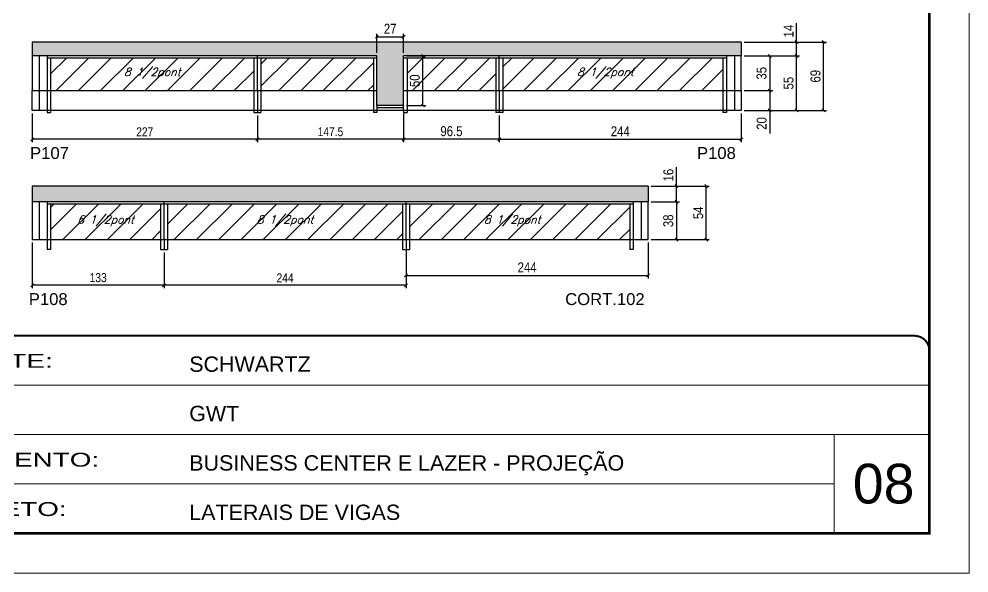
# Model space of a CAD drawing. Extents: x 2603 to 22413, y 1253 to 30260.
# Drawn here: x 7899 to 8856, y 27671 to 28229 of the extents above; entities that cross this region are included whole.
import ezdxf

# ---------------------------------------------------------------- set-up
doc = ezdxf.new("R2010")
doc.units = 0
doc.linetypes.add('CONTINUO', pattern=[0])
doc.linetypes.add('DASHED', pattern=[0.75, 0.5, -0.25])
for name, color, linetype in [('5', 5, 'Continuous'), ('COTA', 241, 'Continuous'), ('Painéis', 200, 'Continuous'), ('SARR_2.2x7', 40, 'Continuous'), ('SARR_3.5x7', 81, 'Continuous'), ('SARR_EDITAR', 141, 'Continuous'), ('texto', 7, 'Continuous')]:
    doc.layers.add(name, color=color, linetype=linetype)
for name, color, linetype, lineweight in [('CARIMBO', 255, 'Continuous', 9), ('Folhas', 255, 'Continuous', 9), ('Hachura', 251, 'Continuous', 9), ('SARRAFO DE PRESSAO', 251, 'DASHED', 9)]:
    doc.layers.add(name, color=color, linetype=linetype, lineweight=lineweight)
doc.styles.add('ARIAL', font='arial.ttf')
doc.styles.add('COTA TECNICA', font='techl___.ttf', dxfattribs={"height": 10})
doc.styles.add('COTA TECNICA-50', font='techl___.ttf', dxfattribs={"height": 9})
doc.styles.add('Romans', font='romans.shx')
doc.styles.get("Standard").update_dxf_attribs({"font": 'arial.ttf'})
doc.styles.add('Tecnologia', font='')
doc.styles.get('Tecnologia').set_extended_font_data('Forgotten Futurist')
doc.dimstyles.new('COTA PAINEL-50', dxfattribs={"dimtxt": 9, "dimasz": 3, "dimexe": 3, "dimexo": 3, "dimgap": 3, "dimtad": 1, "dimdec": 1, "dimzin": 12, "dimdsep": 46, "dimtxsty": 'COTA TECNICA-50', "dimblk1": 'OBLIQUE', "dimblk2": 'OBLIQUE', "dimsah": 1, "dimcen": 0.9, "dimclrd": 4, "dimclre": 4, "dimclrt": 240, "dimadec": 1, "dimazin": 3, "dimtfac": 1, "dimtdec": 1, "dimtmove": 0, "dimatfit": 3, "dimfxl": 1, "dimtolj": 1, "dimtzin": 12, "dimarcsym": 0})
doc.dimstyles.new('PAINEL', dxfattribs={"dimtxt": 10, "dimasz": 3, "dimexe": 3, "dimexo": 3, "dimgap": 3, "dimtad": 1, "dimdec": 1, "dimzin": 12, "dimdsep": 46, "dimtxsty": 'COTA TECNICA', "dimblk1": 'OBLIQUE', "dimblk2": 'OBLIQUE', "dimsah": 1, "dimcen": 0.9, "dimclrd": 4, "dimclre": 4, "dimclrt": 240, "dimadec": 1, "dimazin": 3, "dimtfac": 1, "dimtdec": 1, "dimtmove": 0, "dimatfit": 3, "dimfxl": 1, "dimtolj": 1, "dimtzin": 12, "dimarcsym": 0})

# ---------------------------------------------------------------- blocks, each defined once
blk = doc.blocks.new('9999999999')
at = {"color": 30, "linetype": 'CONTINUO'}
for p, q in [((98564.56, 34379.64), (99583.98, 34379.64)), ((98564.56, 34329.83), (99487.98, 34329.83)), ((99583.98, 34329.83), (99487.98, 34329.83)), ((99487.98, 34329.83), (99487.98, 34230.21)), ((98564.56, 34280.02), (99487.98, 34280.02))]:
    blk.add_line(p, q, dxfattribs=at)
at = {"color": 30, "linetype": 'CONTINUO', "const_width": 2}
blk.add_lwpolyline([(99583.98, 34230.21), (99583.98, 34414.45, 0.414214), (99568.98, 34429.45), (98228.98, 34429.45, 0.414214), (98213.98, 34414.45), (98213.98, 34245.21, 0.414214), (98228.98, 34230.21), (99583.98, 34230.21)], format="xyb", dxfattribs=at)
at = {"layer": 'Folhas'}
blk.add_lwpolyline([(98138.98, 34190.21), (99623.98, 34190.21), (99623.98, 35240.21), (98138.98, 35240.21)], close=True, dxfattribs=at)
at = {"layer": 'Folhas', "color": 30, "const_width": 3}
blk.add_lwpolyline([(98213.98, 34230.21), (99583.98, 34230.21), (99583.98, 35200.21), (98213.98, 35200.21)], close=True, dxfattribs=at)
at = {"color": 7, "linetype": 'Continuous', "ltscale": 5, "style": 'ARIAL'}
for s, height, p in [('SCHWARTZ', 15.483, (98837.68, 34393.13)), ('GWT', 15.483, (98837.68, 34343.32)), ('BUSINESS CENTER E LAZER - PROJEÇÃO', 15.4829, (98837.68, 34293.51)), ('LATERAIS DE VIGAS', 15.4829, (98837.68, 34243.7))]:
    blk.add_text(s, height=height, dxfattribs=at).set_placement(p)
at = {"layer": 'Folhas', "color": 7, "style": 'Tecnologia', "width": 1.5}
for s, p in [('CLIENTE:', (98573.65, 34397.17)), ('PAVIMENTO:', (98573.65, 34297.5)), ('PROJETO:', (98573.65, 34247.69))]:
    blk.add_text(s, height=14, dxfattribs=at).set_placement(p)
blk = doc.blocks.new('_Oblique')
at = {"color": 0, "linetype": 'ByBlock', "lineweight": -2}
blk.add_line((-0.5, -0.5), (0.5, 0.5), dxfattribs=at)
blk = doc.blocks.new('*D583')
at = {"layer": 'COTA', "color": 4, "linetype": 'ByBlock', "lineweight": -2, "transparency": 16777216}
for p, q in [((8138.84, 28132.13), (8138.84, 28105.04)), ((8286.34, 28134.13), (8286.34, 28105.04)), ((8286.34, 28108.04), (8138.84, 28108.04))]:
    blk.add_line(p, q, dxfattribs=at)
at = {"layer": 'Defpoints', "color": 0, "linetype": 'ByBlock', "transparency": 16777216}
for p in [(8286.34, 28137.13), (8138.84, 28135.13), (8138.84, 28108.04)]:
    blk.add_point(p, dxfattribs=at)
at = {"layer": 'COTA', "color": 4, "linetype": 'ByBlock', "lineweight": -2, "transparency": 16777216, "xscale": 3, "yscale": 3, "zscale": 3, "rotation": 180}
blk.add_blockref('_Oblique', (8138.84, 28108.04), dxfattribs=at)
at = {"layer": 'COTA', "color": 4, "linetype": 'ByBlock', "lineweight": -2, "transparency": 16777216, "xscale": 3, "yscale": 3, "zscale": 3}
blk.add_blockref('_Oblique', (8286.34, 28108.04), dxfattribs=at)
at = {"layer": 'COTA', "color": 240, "linetype": 'ByBlock', "transparency": 16777216, "insert": (8212.59, 28115.64), "char_height": 9, "attachment_point": 5, "style": 'COTA TECNICA-50'}
blk.add_mtext('\\A1;147.5', dxfattribs=at)
blk = doc.blocks.new('*D584')
at = {"layer": 'COTA', "color": 4, "linetype": 'ByBlock', "lineweight": -2, "transparency": 16777216}
for p, q in [((7911.84, 28134.13), (7911.84, 28105.04)), ((8138.84, 28132.13), (8138.84, 28105.04)), ((8138.84, 28108.04), (7911.84, 28108.04))]:
    blk.add_line(p, q, dxfattribs=at)
at = {"layer": 'Defpoints', "color": 0, "linetype": 'ByBlock', "transparency": 16777216}
for p in [(7911.84, 28137.13), (8138.84, 28135.13), (7911.84, 28108.04)]:
    blk.add_point(p, dxfattribs=at)
at = {"layer": 'COTA', "color": 4, "linetype": 'ByBlock', "lineweight": -2, "transparency": 16777216, "xscale": 3, "yscale": 3, "zscale": 3, "rotation": 180}
blk.add_blockref('_Oblique', (7911.84, 28108.04), dxfattribs=at)
at = {"layer": 'COTA', "color": 4, "linetype": 'ByBlock', "lineweight": -2, "transparency": 16777216, "xscale": 3, "yscale": 3, "zscale": 3}
blk.add_blockref('_Oblique', (8138.84, 28108.04), dxfattribs=at)
at = {"layer": 'COTA', "color": 240, "linetype": 'ByBlock', "transparency": 16777216, "insert": (8025.34, 28115.61), "char_height": 9, "attachment_point": 5, "style": 'COTA TECNICA-50'}
blk.add_mtext('\\A1;227', dxfattribs=at)
blk = doc.blocks.new('*D585')
at = {"layer": 'COTA', "color": 4, "linetype": 'ByBlock', "lineweight": -2, "transparency": 16777216}
for p, q in [((8286.34, 28134.13), (8286.34, 28105.04)), ((8382.84, 28132.13), (8382.84, 28105.04)), ((8382.84, 28108.04), (8286.34, 28108.04))]:
    blk.add_line(p, q, dxfattribs=at)
at = {"layer": 'Defpoints', "color": 0, "linetype": 'ByBlock', "transparency": 16777216}
for p in [(8286.34, 28137.13), (8382.84, 28135.13), (8286.34, 28108.04)]:
    blk.add_point(p, dxfattribs=at)
at = {"layer": 'COTA', "color": 4, "linetype": 'ByBlock', "lineweight": -2, "transparency": 16777216, "xscale": 3, "yscale": 3, "zscale": 3, "rotation": 180}
blk.add_blockref('_Oblique', (8286.34, 28108.04), dxfattribs=at)
at = {"layer": 'COTA', "color": 4, "linetype": 'ByBlock', "lineweight": -2, "transparency": 16777216, "xscale": 3, "yscale": 3, "zscale": 3}
blk.add_blockref('_Oblique', (8382.84, 28108.04), dxfattribs=at)
at = {"layer": 'COTA', "color": 240, "linetype": 'ByBlock', "transparency": 16777216, "insert": (8334.59, 28116.18), "char_height": 10, "attachment_point": 5, "style": 'COTA TECNICA'}
blk.add_mtext('\\A1;96.5', dxfattribs=at)
blk = doc.blocks.new('*D3000')
at = {"layer": 'COTA', "color": 4, "linetype": 'ByBlock', "lineweight": -2, "transparency": 16777216}
for p, q in [((8629.84, 28192.13), (8658.51, 28192.13)), ((8655.51, 28192.13), (8655.51, 28157.13)), ((8629.84, 28157.13), (8658.51, 28157.13))]:
    blk.add_line(p, q, dxfattribs=at)
at = {"layer": 'Defpoints', "color": 0, "linetype": 'ByBlock', "transparency": 16777216}
for p in [(8626.84, 28192.13), (8626.84, 28157.13), (8655.51, 28157.13)]:
    blk.add_point(p, dxfattribs=at)
at = {"layer": 'COTA', "color": 4, "linetype": 'ByBlock', "lineweight": -2, "transparency": 16777216, "xscale": 3, "yscale": 3, "zscale": 3}
for p, rotation in [((8655.51, 28192.13), 90), ((8655.51, 28157.13), 270)]:
    blk.add_blockref('_Oblique', p, dxfattribs=dict(at, rotation=rotation))
at = {"layer": 'COTA', "color": 240, "linetype": 'ByBlock', "transparency": 16777216, "insert": (8647.29, 28174.63), "char_height": 10, "attachment_point": 5, "rotation": 90, "style": 'COTA TECNICA'}
blk.add_mtext('\\A1;35', dxfattribs=at)
blk = doc.blocks.new('*D3001')
at = {"layer": 'COTA', "color": 4, "linetype": 'ByBlock', "lineweight": -2, "transparency": 16777216}
for p, q in [((8682.61, 28206.13), (8682.61, 28225.25)), ((8629.84, 28206.13), (8685.61, 28206.13)), ((8682.61, 28192.13), (8682.61, 28206.13)), ((8629.84, 28192.13), (8685.61, 28192.13))]:
    blk.add_line(p, q, dxfattribs=at)
at = {"layer": 'Defpoints', "color": 0, "linetype": 'ByBlock', "transparency": 16777216}
for p in [(8626.84, 28206.13), (8682.61, 28206.13), (8626.84, 28192.13)]:
    blk.add_point(p, dxfattribs=at)
at = {"layer": 'COTA', "color": 4, "linetype": 'ByBlock', "lineweight": -2, "transparency": 16777216, "xscale": 3, "yscale": 3, "zscale": 3}
for p, rotation in [((8682.61, 28206.13), 90), ((8682.61, 28192.13), 270)]:
    blk.add_blockref('_Oblique', p, dxfattribs=dict(at, rotation=rotation))
at = {"layer": 'COTA', "color": 240, "linetype": 'ByBlock', "transparency": 16777216, "insert": (8674.54, 28217.19), "char_height": 10, "attachment_point": 5, "rotation": 90, "style": 'COTA TECNICA'}
blk.add_mtext('\\A1;14', dxfattribs=at)
blk = doc.blocks.new('*D3002')
at = {"layer": 'COTA', "color": 4, "linetype": 'ByBlock', "lineweight": -2, "transparency": 16777216}
for p, q in [((8629.84, 28206.13), (8712.82, 28206.13)), ((8709.82, 28137.13), (8709.82, 28206.13)), ((8629.84, 28137.13), (8712.82, 28137.13))]:
    blk.add_line(p, q, dxfattribs=at)
at = {"layer": 'Defpoints', "color": 0, "linetype": 'ByBlock', "transparency": 16777216}
for p in [(8626.84, 28206.13), (8709.82, 28206.13), (8626.84, 28137.13)]:
    blk.add_point(p, dxfattribs=at)
at = {"layer": 'COTA', "color": 4, "linetype": 'ByBlock', "lineweight": -2, "transparency": 16777216, "xscale": 3, "yscale": 3, "zscale": 3}
for p, rotation in [((8709.82, 28206.13), 90), ((8709.82, 28137.13), 270)]:
    blk.add_blockref('_Oblique', p, dxfattribs=dict(at, rotation=rotation))
at = {"layer": 'COTA', "color": 240, "linetype": 'ByBlock', "transparency": 16777216, "insert": (8701.69, 28171.63), "char_height": 10, "attachment_point": 5, "rotation": 90, "style": 'COTA TECNICA'}
blk.add_mtext('\\A1;69', dxfattribs=at)
blk = doc.blocks.new('*D586')
at = {"layer": 'COTA', "color": 4, "linetype": 'ByBlock', "lineweight": -2, "transparency": 16777216}
for p, q in [((8044.84, 27993.84), (8044.84, 27957.75)), ((8288.84, 27993.84), (8288.84, 27957.75)), ((8288.84, 27960.75), (8044.84, 27960.75))]:
    blk.add_line(p, q, dxfattribs=at)
at = {"layer": 'Defpoints', "color": 0, "linetype": 'ByBlock', "transparency": 16777216}
for p in [(8044.84, 27996.84), (8288.84, 27996.84), (8044.84, 27960.75)]:
    blk.add_point(p, dxfattribs=at)
at = {"layer": 'COTA', "color": 4, "linetype": 'ByBlock', "lineweight": -2, "transparency": 16777216, "xscale": 3, "yscale": 3, "zscale": 3, "rotation": 180}
blk.add_blockref('_Oblique', (8044.84, 27960.75), dxfattribs=at)
at = {"layer": 'COTA', "color": 4, "linetype": 'ByBlock', "lineweight": -2, "transparency": 16777216, "xscale": 3, "yscale": 3, "zscale": 3}
blk.add_blockref('_Oblique', (8288.84, 27960.75), dxfattribs=at)
at = {"layer": 'COTA', "color": 240, "linetype": 'ByBlock', "transparency": 16777216, "insert": (8166.84, 27968.32), "char_height": 9, "attachment_point": 5, "style": 'COTA TECNICA-50'}
blk.add_mtext('\\A1;244', dxfattribs=at)
blk = doc.blocks.new('*D587')
at = {"layer": 'COTA', "color": 4, "linetype": 'ByBlock', "lineweight": -2, "transparency": 16777216}
for p, q in [((7911.84, 28003.84), (7911.84, 27957.75)), ((8044.84, 27993.84), (8044.84, 27957.75)), ((8044.84, 27960.75), (7911.84, 27960.75))]:
    blk.add_line(p, q, dxfattribs=at)
at = {"layer": 'Defpoints', "color": 0, "linetype": 'ByBlock', "transparency": 16777216}
for p in [(7911.84, 28006.84), (8044.84, 27996.84), (7911.84, 27960.75)]:
    blk.add_point(p, dxfattribs=at)
at = {"layer": 'COTA', "color": 4, "linetype": 'ByBlock', "lineweight": -2, "transparency": 16777216, "xscale": 3, "yscale": 3, "zscale": 3, "rotation": 180}
blk.add_blockref('_Oblique', (7911.84, 27960.75), dxfattribs=at)
at = {"layer": 'COTA', "color": 4, "linetype": 'ByBlock', "lineweight": -2, "transparency": 16777216, "xscale": 3, "yscale": 3, "zscale": 3}
blk.add_blockref('_Oblique', (8044.84, 27960.75), dxfattribs=at)
at = {"layer": 'COTA', "color": 240, "linetype": 'ByBlock', "transparency": 16777216, "insert": (7978.34, 27968.45), "char_height": 9, "attachment_point": 5, "style": 'COTA TECNICA-50'}
blk.add_mtext('\\A1;133', dxfattribs=at)
blk = doc.blocks.new('*D3003')
at = {"layer": 'COTA', "color": 4, "linetype": 'ByBlock', "lineweight": -2, "transparency": 16777216}
for p, q in [((8288.84, 28003.84), (8288.84, 27967.75)), ((8532.84, 28003.84), (8532.84, 27967.75)), ((8288.84, 27970.75), (8532.84, 27970.75))]:
    blk.add_line(p, q, dxfattribs=at)
at = {"layer": 'Defpoints', "color": 0, "linetype": 'ByBlock', "transparency": 16777216}
for p in [(8288.84, 28006.84), (8532.84, 28006.84), (8532.84, 27970.75)]:
    blk.add_point(p, dxfattribs=at)
at = {"layer": 'COTA', "color": 4, "linetype": 'ByBlock', "lineweight": -2, "transparency": 16777216, "xscale": 3, "yscale": 3, "zscale": 3, "rotation": 180}
blk.add_blockref('_Oblique', (8288.84, 27970.75), dxfattribs=at)
at = {"layer": 'COTA', "color": 4, "linetype": 'ByBlock', "lineweight": -2, "transparency": 16777216, "xscale": 3, "yscale": 3, "zscale": 3}
blk.add_blockref('_Oblique', (8532.84, 27970.75), dxfattribs=at)
at = {"layer": 'COTA', "color": 240, "linetype": 'ByBlock', "transparency": 16777216, "insert": (8410.84, 27978.82), "char_height": 10, "attachment_point": 5, "style": 'COTA TECNICA'}
blk.add_mtext('\\A1;244', dxfattribs=at)
blk = doc.blocks.new('*D3004')
at = {"layer": 'COTA', "color": 4, "linetype": 'ByBlock', "lineweight": -2, "transparency": 16777216}
for p, q in [((8535.84, 28044.84), (8564.51, 28044.84)), ((8561.51, 28044.84), (8561.51, 28006.84)), ((8535.84, 28006.84), (8564.51, 28006.84))]:
    blk.add_line(p, q, dxfattribs=at)
at = {"layer": 'Defpoints', "color": 0, "linetype": 'ByBlock', "transparency": 16777216}
for p in [(8532.84, 28044.84), (8532.84, 28006.84), (8561.51, 28006.84)]:
    blk.add_point(p, dxfattribs=at)
at = {"layer": 'COTA', "color": 4, "linetype": 'ByBlock', "lineweight": -2, "transparency": 16777216, "xscale": 3, "yscale": 3, "zscale": 3}
for p, rotation in [((8561.51, 28044.84), 90), ((8561.51, 28006.84), 270)]:
    blk.add_blockref('_Oblique', p, dxfattribs=dict(at, rotation=rotation))
at = {"layer": 'COTA', "color": 240, "linetype": 'ByBlock', "transparency": 16777216, "insert": (8553.27, 28025.84), "char_height": 10, "attachment_point": 5, "rotation": 90, "style": 'COTA TECNICA'}
blk.add_mtext('\\A1;38', dxfattribs=at)
blk = doc.blocks.new('*D3005')
at = {"layer": 'COTA', "color": 4, "linetype": 'ByBlock', "lineweight": -2, "transparency": 16777216}
for p, q in [((8561.51, 28060.84), (8561.51, 28079.85)), ((8535.84, 28060.84), (8564.51, 28060.84)), ((8561.51, 28044.84), (8561.51, 28060.84)), ((8535.84, 28044.84), (8564.51, 28044.84))]:
    blk.add_line(p, q, dxfattribs=at)
at = {"layer": 'Defpoints', "color": 0, "linetype": 'ByBlock', "transparency": 16777216}
for p in [(8532.84, 28060.84), (8561.51, 28060.84), (8532.84, 28044.84)]:
    blk.add_point(p, dxfattribs=at)
at = {"layer": 'COTA', "color": 4, "linetype": 'ByBlock', "lineweight": -2, "transparency": 16777216, "xscale": 3, "yscale": 3, "zscale": 3}
for p, rotation in [((8561.51, 28060.84), 90), ((8561.51, 28044.84), 270)]:
    blk.add_blockref('_Oblique', p, dxfattribs=dict(at, rotation=rotation))
at = {"layer": 'COTA', "color": 240, "linetype": 'ByBlock', "transparency": 16777216, "insert": (8553.4, 28071.85), "char_height": 10, "attachment_point": 5, "rotation": 90, "style": 'COTA TECNICA'}
blk.add_mtext('\\A1;16', dxfattribs=at)
blk = doc.blocks.new('*D3067')
at = {"layer": 'COTA', "color": 4, "linetype": 'ByBlock', "lineweight": -2, "transparency": 16777216}
for p, q in [((8535.84, 28060.84), (8594.56, 28060.84)), ((8591.56, 28006.84), (8591.56, 28060.84)), ((8535.84, 28006.84), (8594.56, 28006.84))]:
    blk.add_line(p, q, dxfattribs=at)
at = {"layer": 'Defpoints', "color": 0, "linetype": 'ByBlock', "transparency": 16777216}
for p in [(8532.84, 28060.84), (8591.56, 28060.84), (8532.84, 28006.84)]:
    blk.add_point(p, dxfattribs=at)
at = {"layer": 'COTA', "color": 4, "linetype": 'ByBlock', "lineweight": -2, "transparency": 16777216, "xscale": 3, "yscale": 3, "zscale": 3}
for p, rotation in [((8591.56, 28060.84), 90), ((8591.56, 28006.84), 270)]:
    blk.add_blockref('_Oblique', p, dxfattribs=dict(at, rotation=rotation))
at = {"layer": 'COTA', "color": 240, "linetype": 'ByBlock', "transparency": 16777216, "insert": (8583.45, 28033.84), "char_height": 10, "attachment_point": 5, "rotation": 90, "style": 'COTA TECNICA'}
blk.add_mtext('\\A1;54', dxfattribs=at)
blk = doc.blocks.new('*D3072')
at = {"layer": 'COTA', "color": 4, "linetype": 'ByBlock', "lineweight": -2, "transparency": 16777216}
for p, q in [((8382.84, 28132.13), (8382.84, 28105.04)), ((8626.84, 28134.13), (8626.84, 28105.04)), ((8382.84, 28108.04), (8626.84, 28108.04))]:
    blk.add_line(p, q, dxfattribs=at)
at = {"layer": 'Defpoints', "color": 0, "linetype": 'ByBlock', "transparency": 16777216}
for p in [(8626.84, 28137.13), (8382.84, 28135.13), (8626.84, 28108.04)]:
    blk.add_point(p, dxfattribs=at)
at = {"layer": 'COTA', "color": 4, "linetype": 'ByBlock', "lineweight": -2, "transparency": 16777216, "xscale": 3, "yscale": 3, "zscale": 3, "rotation": 180}
blk.add_blockref('_Oblique', (8382.84, 28108.04), dxfattribs=at)
at = {"layer": 'COTA', "color": 4, "linetype": 'ByBlock', "lineweight": -2, "transparency": 16777216, "xscale": 3, "yscale": 3, "zscale": 3}
blk.add_blockref('_Oblique', (8626.84, 28108.04), dxfattribs=at)
at = {"layer": 'COTA', "color": 240, "linetype": 'ByBlock', "transparency": 16777216, "insert": (8504.84, 28116.12), "char_height": 10, "attachment_point": 5, "style": 'COTA TECNICA'}
blk.add_mtext('\\A1;244', dxfattribs=at)
blk = doc.blocks.new('*D3073')
at = {"layer": 'COTA', "color": 4, "linetype": 'ByBlock', "lineweight": -2, "transparency": 16777216}
for p, q in [((8259.34, 28195.13), (8259.34, 28214.49)), ((8286.34, 28195.13), (8286.34, 28214.49)), ((8259.34, 28211.49), (8286.34, 28211.49))]:
    blk.add_line(p, q, dxfattribs=at)
at = {"layer": 'Defpoints', "color": 0, "linetype": 'ByBlock', "transparency": 16777216}
for p in [(8286.34, 28211.49), (8259.34, 28192.13), (8286.34, 28192.13)]:
    blk.add_point(p, dxfattribs=at)
at = {"layer": 'COTA', "color": 4, "linetype": 'ByBlock', "lineweight": -2, "transparency": 16777216, "xscale": 3, "yscale": 3, "zscale": 3, "rotation": 180}
blk.add_blockref('_Oblique', (8259.34, 28211.49), dxfattribs=at)
at = {"layer": 'COTA', "color": 4, "linetype": 'ByBlock', "lineweight": -2, "transparency": 16777216, "xscale": 3, "yscale": 3, "zscale": 3}
blk.add_blockref('_Oblique', (8286.34, 28211.49), dxfattribs=at)
at = {"layer": 'COTA', "color": 240, "linetype": 'ByBlock', "transparency": 16777216, "insert": (8272.84, 28219.56), "char_height": 10, "attachment_point": 5, "style": 'COTA TECNICA'}
blk.add_mtext('\\A1;27', dxfattribs=at)
blk = doc.blocks.new('*D3074')
at = {"layer": 'COTA', "color": 4, "linetype": 'ByBlock', "lineweight": -2, "transparency": 16777216}
for p, q in [((8289.34, 28192.13), (8308.81, 28192.13)), ((8305.81, 28142.13), (8305.81, 28192.13)), ((8289.34, 28142.13), (8308.81, 28142.13))]:
    blk.add_line(p, q, dxfattribs=at)
at = {"layer": 'Defpoints', "color": 0, "linetype": 'ByBlock', "transparency": 16777216}
for p in [(8286.34, 28192.13), (8305.81, 28192.13), (8286.34, 28142.13)]:
    blk.add_point(p, dxfattribs=at)
at = {"layer": 'COTA', "color": 4, "linetype": 'ByBlock', "lineweight": -2, "transparency": 16777216, "xscale": 3, "yscale": 3, "zscale": 3}
for p, rotation in [((8305.81, 28192.13), 90), ((8305.81, 28142.13), 270)]:
    blk.add_blockref('_Oblique', p, dxfattribs=dict(at, rotation=rotation))
at = {"layer": 'COTA', "color": 240, "linetype": 'ByBlock', "transparency": 16777216, "insert": (8297.7, 28167.13), "char_height": 10, "attachment_point": 5, "rotation": 90, "style": 'COTA TECNICA'}
blk.add_mtext('\\A1;50', dxfattribs=at)
blk = doc.blocks.new('*D2977')
at = {"layer": 'COTA', "color": 4, "linetype": 'ByBlock', "lineweight": -2, "transparency": 16777216}
for p, q in [((8629.84, 28157.13), (8658.51, 28157.13)), ((8655.51, 28157.13), (8655.51, 28137.13)), ((8629.84, 28137.13), (8658.51, 28137.13)), ((8655.51, 28137.13), (8655.51, 28113.92))]:
    blk.add_line(p, q, dxfattribs=at)
at = {"layer": 'Defpoints', "color": 0, "linetype": 'ByBlock', "transparency": 16777216}
for p in [(8626.84, 28157.13), (8626.84, 28137.13), (8655.51, 28137.13)]:
    blk.add_point(p, dxfattribs=at)
at = {"layer": 'COTA', "color": 4, "linetype": 'ByBlock', "lineweight": -2, "transparency": 16777216, "xscale": 3, "yscale": 3, "zscale": 3}
for p, rotation in [((8655.51, 28157.13), 90), ((8655.51, 28137.13), 270)]:
    blk.add_blockref('_Oblique', p, dxfattribs=dict(at, rotation=rotation))
at = {"layer": 'COTA', "color": 240, "linetype": 'ByBlock', "transparency": 16777216, "insert": (8647.4, 28124.03), "char_height": 10, "attachment_point": 5, "rotation": 90, "style": 'COTA TECNICA'}
blk.add_mtext('\\A1;20', dxfattribs=at)
blk = doc.blocks.new('*D2978')
at = {"layer": 'COTA', "color": 4, "linetype": 'ByBlock', "lineweight": -2, "transparency": 16777216}
for p, q in [((8629.84, 28192.13), (8685.61, 28192.13)), ((8682.61, 28137.13), (8682.61, 28192.13)), ((8629.84, 28137.13), (8685.61, 28137.13))]:
    blk.add_line(p, q, dxfattribs=at)
at = {"layer": 'Defpoints', "color": 0, "linetype": 'ByBlock', "transparency": 16777216}
for p in [(8626.84, 28192.13), (8682.61, 28192.13), (8626.84, 28137.13)]:
    blk.add_point(p, dxfattribs=at)
at = {"layer": 'COTA', "color": 4, "linetype": 'ByBlock', "lineweight": -2, "transparency": 16777216, "xscale": 3, "yscale": 3, "zscale": 3}
for p, rotation in [((8682.61, 28192.13), 90), ((8682.61, 28137.13), 270)]:
    blk.add_blockref('_Oblique', p, dxfattribs=dict(at, rotation=rotation))
at = {"layer": 'COTA', "color": 240, "linetype": 'ByBlock', "transparency": 16777216, "insert": (8674.5, 28164.63), "char_height": 10, "attachment_point": 5, "rotation": 90, "style": 'COTA TECNICA'}
blk.add_mtext('\\A1;55', dxfattribs=at)

msp = doc.modelspace()

# ---------------------------------------------------------------- hatches: boundary and pattern name
at = {"layer": 'COTA', "linetype": 'ByBlock'}
h = msp.add_hatch(dxfattribs=at)
h.set_pattern_fill('AR-CONC', color=256, scale=0.03)
h.set_pattern_definition([(50, (-126418.0314, -5529.421), (5.46554007, -0.47817257), [0.5715, -6.2865]), (355, (-126418.0314, -5529.421), (-1.05730264, 5.73170536), [0.4572, -5.02921753]), (100.4514447, (-126417.576, -5529.461), (4.40823741, 5.25353256), [0.48570026, -5.34270734]), (46.1842, (-126418.0314, -5527.897), (8.13237123, -1.26126984), [0.85725, -9.42975]), (96.6355576, (-126417.354, -5528.002), (7.122124, 7.42278374), [0.7285507, -8.01406824]), (351.184151, (-126418.031, -5527.897), (7.122124, 7.42278374), [0.685799, -7.54379196]), (21, (-126417.2694, -5528.278), (4.54843174, -3.06795595), [0.5715, -6.2865]), (326, (-126417.2694, -5528.278), (1.85406085, 5.52563898), [0.4572, -5.0292]), (71.451445, (-126416.8904, -5528.534), (6.40249258, 2.45768307), [0.48570026, -5.34269813]), (37.5, (-126418.0314, -5529.4212), (0.092658098, 2.536651166), [0, -4.96824, 0, -5.1054, 0, -5.04825]), (7.5, (-126418.0314, -5529.4212), (2.004589875, 3.005417245), [0, -2.91084, 0, -4.85394, 0, -1.92405]), (327.5, (-126419.7307, -5529.4212), (4.067717855, -0.17186232), [0, -1.905, 0, -5.9436, 0, -7.8867]), (317.5, (-126420.4927, -5529.421), (4.44387544, 0.76279473), [0, -2.4765, 0, -3.94716, 0, -5.6007])])
h.paths.add_polyline_path([(8286.34, 28192.13), (8626.84, 28192.13), (8626.84, 28206.13), (7911.84, 28206.13), (7911.84, 28192.13), (8259.34, 28192.13), (8259.34, 28142.13), (8286.34, 28142.13)])
h = msp.add_hatch(dxfattribs=at)
h.set_pattern_fill('AR-CONC', color=256, scale=0.03)
h.set_pattern_definition([(50, (-124880.7293, -4593.1426), (5.46554007, -0.47817257), [0.5715, -6.2865]), (355, (-124880.729, -4593.1426), (-1.05730264, 5.73170536), [0.4572, -5.02921753]), (100.4514447, (-124880.274, -4593.1824), (4.40823741, 5.25353256), [0.48570026, -5.34270734]), (46.1842, (-124880.729, -4591.6186), (8.13237123, -1.26126984), [0.85725, -9.42975]), (96.6355576, (-124880.0516, -4591.724), (7.122124, 7.42278374), [0.7285507, -8.01406824]), (351.184151, (-124880.729, -4591.6186), (7.122124, 7.42278374), [0.685799, -7.54379196]), (21, (-124879.9673, -4591.9996), (4.54843174, -3.06795595), [0.5715, -6.2865]), (326, (-124879.967, -4591.9996), (1.85406085, 5.52563898), [0.4572, -5.0292]), (71.451445, (-124879.588, -4592.255), (6.40249258, 2.45768307), [0.48570026, -5.34269813]), (37.5, (-124880.7293, -4593.1426), (0.092658098, 2.536651166), [0, -4.96824, 0, -5.1054, 0, -5.04825]), (7.5, (-124880.7293, -4593.1426), (2.004589875, 3.005417245), [0, -2.91084, 0, -4.85394, 0, -1.92405]), (327.5, (-124882.4285, -4593.1426), (4.067717855, -0.17186232), [0, -1.905, 0, -5.9436, 0, -7.8867]), (317.5, (-124883.1905, -4593.1426), (4.44387544, 0.76279473), [0, -2.4765, 0, -3.94716, 0, -5.6007])])
h.paths.add_polyline_path([(7911.84, 28060.84), (7911.84, 28044.84), (8532.84, 28044.84), (8532.84, 28060.84)])
at = {"layer": 'Hachura', "linetype": 'ByBlock'}
h = msp.add_hatch(dxfattribs=at)
h.set_pattern_fill('ANSI31', color=256, scale=5)
h.set_pattern_definition([(45, (-126418.031, -5371.03), (-11.2253202, 11.2253202), [])])
h.paths.add_polyline_path([(7930.34, 28620.69), (7930.34, 28587.89), (8147.34, 28587.89), (8147.34, 28620.69)])
h.paths.add_polyline_path([(8386.34, 28587.89), (8386.34, 28618.69), (8243.34, 28618.69), (8243.34, 28587.89)])
h.paths.add_polyline_path([(8615.34, 28587.89), (8615.34, 28618.69), (8393.34, 28618.69), (8393.34, 28587.89)])
h.paths.add_polyline_path([(8605.84, 28449.31), (8605.84, 28481.11), (8383.84, 28481.11), (8383.84, 28449.31)])
h.paths.add_polyline_path([(8139.84, 28481.11), (8139.84, 28449.31), (8376.84, 28449.31), (8376.84, 28481.11)])
h.paths.add_polyline_path([(7930.34, 28481.11), (7930.34, 28449.31), (8132.84, 28449.31), (8132.84, 28481.11)])
h.paths.add_polyline_path([(8135.34, 28301.76), (8135.34, 28334.56), (7930.34, 28334.56), (7930.34, 28301.76)])
h.paths.add_polyline_path([(8379.34, 28301.76), (8379.34, 28334.56), (8142.34, 28334.56), (8142.34, 28301.76)])
h.paths.add_polyline_path([(8608.34, 28301.76), (8608.34, 28334.56), (8386.34, 28334.56), (8386.34, 28301.76)])
h.paths.add_polyline_path([(8608.34, 28157.13), (8608.34, 28189.93), (8386.34, 28189.93), (8386.34, 28157.13)])
h.paths.add_polyline_path([(8289.84, 28189.93), (8289.84, 28157.13), (8379.34, 28157.13), (8379.34, 28189.93)])
h.paths.add_polyline_path([(8142.34, 28189.93), (8142.34, 28157.13), (8255.84, 28157.13), (8255.84, 28189.93)])
h.paths.add_polyline_path([(7930.34, 28189.93), (7930.34, 28157.13), (8135.34, 28157.13), (8135.34, 28189.93)])
h.paths.add_polyline_path([(8041.34, 28042.64), (7930.34, 28042.64), (7930.34, 28006.84), (8041.34, 28006.84)])
h.paths.add_polyline_path([(8285.34, 28006.84), (8285.34, 28042.64), (8048.34, 28042.64), (8048.34, 28006.84)])
h.paths.add_polyline_path([(8514.34, 28006.84), (8514.34, 28042.64), (8292.34, 28042.64), (8292.34, 28006.84)])

# ---------------------------------------------------------------- linework, layer by layer
at = {"layer": 'COTA', "linetype": 'ByBlock'}
for p, q in [((8626.84, 28206.13), (7911.84, 28206.13)), ((7911.84, 28206.13), (7911.84, 28192.13)), ((8626.84, 28206.13), (8626.84, 28192.13)), ((8138.84, 28157.13), (8138.84, 28135.13)), ((8382.84, 28157.13), (8382.84, 28135.13)), ((8259.34, 28142.13), (8259.34, 28135.13)), ((8286.34, 28137.13), (8286.34, 28135.13)), ((7926.84, 28135.13), (7930.34, 28135.13)), ((8135.34, 28135.13), (8142.34, 28135.13)), ((8259.34, 28135.13), (8255.84, 28135.13)), ((8286.34, 28135.13), (8289.84, 28135.13)), ((8386.34, 28135.13), (8379.34, 28135.13)), ((8611.84, 28135.13), (8608.34, 28135.13)), ((8532.84, 28060.84), (7911.84, 28060.84)), ((7911.84, 28060.84), (7911.84, 28044.84)), ((8532.84, 28060.84), (8532.84, 28044.84)), ((8044.84, 28006.84), (8044.84, 27996.84)), ((8288.84, 28006.84), (8288.84, 27996.84)), ((7930.34, 27996.84), (7926.84, 27996.84)), ((8041.34, 27996.84), (8048.34, 27996.84)), ((8285.34, 27996.84), (8292.34, 27996.84)), ((8517.84, 27996.84), (8514.34, 27996.84))]:
    msp.add_line(p, q, dxfattribs=at)
at = {"layer": 'Painéis', "linetype": 'Continuous'}
for p, q in [((7911.84, 28192.13), (7911.84, 28157.13)), ((8259.34, 28192.13), (7911.84, 28192.13)), ((8138.84, 28157.13), (8138.84, 28192.13)), ((8259.34, 28142.13), (8259.34, 28192.13)), ((8626.84, 28192.13), (8286.34, 28192.13)), ((8286.34, 28137.13), (8286.34, 28192.13)), ((8382.84, 28157.13), (8382.84, 28192.13)), ((8626.84, 28157.13), (8626.84, 28192.13)), ((7911.84, 28157.13), (8259.34, 28157.13)), ((8286.34, 28157.13), (8626.84, 28157.13)), ((8286.34, 28142.13), (8259.34, 28142.13)), ((7911.84, 28044.84), (7911.84, 28006.84)), ((8532.84, 28044.84), (7911.84, 28044.84)), ((8044.84, 28006.84), (8044.84, 28044.84)), ((8288.84, 28006.84), (8288.84, 28044.84)), ((8532.84, 28006.84), (8532.84, 28044.84)), ((7911.84, 28006.84), (8532.84, 28006.84))]:
    msp.add_line(p, q, dxfattribs=at)
msp.add_lwpolyline([(8286.34, 28157.13), (8626.84, 28157.13), (8626.84, 28137.13), (7911.84, 28137.13), (7911.84, 28157.13), (8259.34, 28157.13)], dxfattribs=at)
at = {"layer": 'SARR_2.2x7', "linetype": 'Continuous'}
for p, q in [((7918.84, 28192.13), (7918.84, 28157.13)), ((8138.84, 28189.93), (7926.84, 28189.93)), ((8259.34, 28189.93), (8138.84, 28189.93)), ((8382.84, 28189.93), (8286.34, 28189.93)), ((8611.84, 28189.93), (8382.84, 28189.93)), ((8619.84, 28192.13), (8619.84, 28157.13)), ((7918.84, 28157.13), (7918.84, 28137.13)), ((8619.84, 28157.13), (8619.84, 28137.13)), ((7918.84, 28044.84), (7918.84, 28006.84)), ((8044.84, 28042.64), (7926.84, 28042.64)), ((8288.84, 28042.64), (8044.84, 28042.64)), ((8517.84, 28042.64), (8288.84, 28042.64)), ((8525.84, 28044.84), (8525.84, 28006.84))]:
    msp.add_line(p, q, dxfattribs=at)
at = {"layer": 'SARR_3.5x7'}
for p, q in [((7926.84, 28192.13), (7926.84, 28135.13)), ((7930.34, 28189.93), (7930.34, 28135.13)), ((8135.34, 28189.93), (8135.34, 28135.13)), ((8142.34, 28189.93), (8142.34, 28135.13)), ((8255.84, 28189.93), (8255.84, 28135.13)), ((8289.84, 28189.93), (8289.84, 28135.13)), ((8379.34, 28189.93), (8379.34, 28135.13)), ((8386.34, 28189.93), (8386.34, 28135.13)), ((8608.34, 28189.93), (8608.34, 28135.13)), ((8611.84, 28192.13), (8611.84, 28135.13)), ((7926.84, 28044.84), (7926.84, 27996.84)), ((7930.34, 28042.64), (7930.34, 27996.84)), ((8041.34, 28042.64), (8041.34, 27996.84)), ((8048.34, 28042.64), (8048.34, 27996.84)), ((8285.34, 28042.64), (8285.34, 27996.84)), ((8292.34, 28042.64), (8292.34, 27996.84)), ((8514.34, 28042.64), (8514.34, 27996.84)), ((8517.84, 28044.84), (8517.84, 27996.84))]:
    msp.add_line(p, q, dxfattribs=at)
at = {"layer": 'SARR_EDITAR', "linetype": 'Continuous'}
msp.add_line((8286.34, 28139.63), (8259.34, 28139.63), dxfattribs=at)

# ---------------------------------------------------------------- block references
at = {"layer": 'SARRAFO DE PRESSAO', "color": 6, "linetype": 'ByBlock'}
msp.add_blockref('9999999999', (-90767.51, -6519.61), dxfattribs=at)

# ---------------------------------------------------------------- texts
at = {"layer": '5', "linetype": 'Continuous'}
for s, rotation, p in [('P107', 359.99996, (7909.69, 28088.15)), ('P108', 359.99996, (8582.2, 28088.15)), ('P108', 0.00004, (7908.41, 27940.85)), ('CORT.102', 0.00004, (8449.29, 27940.85))]:
    msp.add_text(s, height=12, rotation=rotation, dxfattribs=at).set_placement(p)
at = {"layer": 'CARIMBO', "style": 'ARIAL'}
msp.add_text('08', height=40, dxfattribs=at).set_placement((8739.33, 27740.74))
at = {"layer": 'texto', "color": 2, "char_height": 8, "attachment_point": 5, "style": 'Romans'}
for s, insert in [('{\\Q19;\\C256;8 1/2pont}', (8032.84, 28174.63)), ('{\\Q19;\\C256;8 1/2pont}', (8489.84, 28174.63)), ('{\\Q19;\\C256;6 1/2pont}', (7985.84, 28025.84)), ('{\\Q19;\\C256;8 1/2pont}', (8166.84, 28025.84)), ('{\\Q19;\\C256;8 1/2pont}', (8395.84, 28025.84))]:
    msp.add_mtext(s, dxfattribs=dict(at, insert=insert))

# ---------------------------------------------------------------- dimensions: what is measured, and where the dimension line sits
at = {"layer": 'COTA', "linetype": 'ByBlock'}
for base, p1, p2, picture, middle in [((8286.34, 28211.49), (8259.34, 28192.13), (8286.34, 28192.13), '*D3073', (8272.84, 28219.56)), ((8286.34, 28108.04), (8382.84, 28135.13), (8286.34, 28137.13), '*D585', (8334.59, 28116.18)), ((8626.84, 28108.04), (8382.84, 28135.13), (8626.84, 28137.13), '*D3072', (8504.84, 28116.12)), ((8532.84, 27970.75), (8288.84, 28006.84), (8532.84, 28006.84), '*D3003', (8410.84, 27978.82))]:
    dim = msp.add_linear_dim(base=base, p1=p1, p2=p2, dimstyle='PAINEL', dxfattribs=at)
    dim.commit()
    dim.dimension.update_dxf_attribs({"geometry": picture, "text_midpoint": middle})
for base, p1, p2, picture, middle in [((8682.61, 28206.13), (8626.84, 28192.13), (8626.84, 28206.13), '*D3001', (8674.54, 28217.19)), ((8709.82, 28206.13), (8626.84, 28137.13), (8626.84, 28206.13), '*D3002', (8701.69, 28171.63)), ((8305.81, 28192.13), (8286.34, 28142.13), (8286.34, 28192.13), '*D3074', (8297.7, 28167.13)), ((8655.51, 28157.13), (8626.84, 28192.13), (8626.84, 28157.13), '*D3000', (8647.29, 28174.63)), ((8682.61, 28192.13), (8626.84, 28137.13), (8626.84, 28192.13), '*D2978', (8674.5, 28164.63)), ((8655.51, 28137.13), (8626.84, 28157.13), (8626.84, 28137.13), '*D2977', (8647.4, 28124.03)), ((8561.51, 28060.84), (8532.84, 28044.84), (8532.84, 28060.84), '*D3005', (8553.4, 28071.85)), ((8591.56, 28060.84), (8532.84, 28006.84), (8532.84, 28060.84), '*D3067', (8583.45, 28033.84)), ((8561.51, 28006.84), (8532.84, 28044.84), (8532.84, 28006.84), '*D3004', (8553.27, 28025.84))]:
    dim = msp.add_linear_dim(base=base, p1=p1, p2=p2, angle=90, dimstyle='PAINEL', dxfattribs=at)
    dim.commit()
    dim.dimension.update_dxf_attribs({"geometry": picture, "text_midpoint": middle})
for base, p1, p2, picture, middle in [((7911.84, 28108.04), (8138.84, 28135.13), (7911.84, 28137.13), '*D584', (8025.34, 28115.61)), ((7911.84, 27960.75), (8044.84, 27996.84), (7911.84, 28006.84), '*D587', (7978.34, 27968.45))]:
    dim = msp.add_linear_dim(base=base, p1=p1, p2=p2, angle=180, dimstyle='COTA PAINEL-50', override={"dimarcsym": 1}, dxfattribs=at)
    dim.commit()
    dim.dimension.update_dxf_attribs({"geometry": picture, "text_midpoint": middle})
for base, p1, p2, picture, middle in [((8138.84, 28108.04), (8286.34, 28137.13), (8138.84, 28135.13), '*D583', (8212.59, 28115.64)), ((8044.84, 27960.75), (8288.84, 27996.84), (8044.84, 27996.84), '*D586', (8166.84, 27968.32))]:
    dim = msp.add_linear_dim(base=base, p1=p1, p2=p2, dimstyle='COTA PAINEL-50', override={"dimarcsym": 1}, dxfattribs=at)
    dim.commit()
    dim.dimension.update_dxf_attribs({"geometry": picture, "text_midpoint": middle})

doc.saveas('drawing.dxf')
